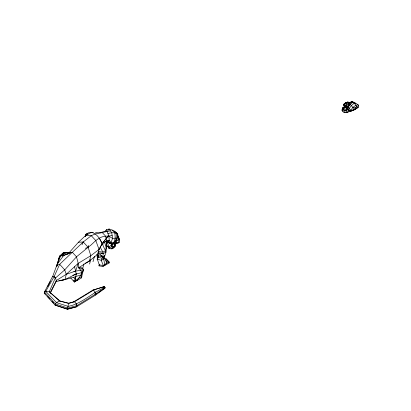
<?xml version="1.0" encoding="UTF-8"?>
<svg xmlns="http://www.w3.org/2000/svg" width="411" height="411" viewBox="0 0 411 411"><rect width="100%" height="100%" fill="white"/><g stroke="black" fill="none" stroke-linecap="round" stroke-linejoin="round"><path stroke-width="0.62" d="M98.989 265.886L99.303 264.884L97.32 259.171L98.26 257.25L98.286 256.038M117.567 237.178L116.149 243.086L118.974 242.69L118.861 237.99L118.363 236.649L117.685 236.731L119.38 239.341L118.974 242.69L116.96 243.271L116.149 243.086L115.229 243.708L113.611 247.103L111.237 248.819L109.305 248.64L107.6 246.21L109.305 248.64L111.643 246.816L112.08 244.191L114.088 242.993L116.96 238.01L118.101 237.152L117.716 234.198C115.912 231.09 112.265 230.088 109.085 229.019L106.392 229.708L105.791 231.08L99.467 232.862M97.058 259.31L98.27 257.26L98.316 256.012M349.597 102.858L348.297 103.546L346.797 105.226L343.786 109.516L345.096 110.677L347.223 109.562C348.245 106.742 350.08 104.117 352.643 102.488L354.123 102.282L358.032 104.718L358.515 105.761L358.238 107.374L354.981 109.511L350.758 111.283C348.8 110.076 346.663 108.581 345.949 106.29L344.439 105.812L343.545 104.887L343.802 104.296L345.384 102.863L347.901 102.005L348.996 102.74L349.72 103.906L349.427 105.529L348.302 105.406L347.1 106.927L344.146 112.696L342.08 110.6L342.039 109.48L342.882 107.533L345.091 106.357M354.118 109.665L353.188 110.266L349.961 111.042L348.692 110.641L348.744 109.999L347.1 106.927L346.406 102.796L347.161 102.406L348.996 102.74L352.453 101.707L354.046 102.324M349.037 103.156L348.996 102.74L346.406 102.796L343.802 104.296L343.74 105.052L345.04 106.372L342.969 108.607L342.08 110.6M58.732 259.726L59.503 256.099L63.443 252.575L68.56 252.899L63.443 252.575L62.066 255.873M99.241 264.602L99.025 265.866L102.986 266.462L103.264 265.485L101.26 260.333L102.627 256.988L103.336 253.577L102.909 252.113L105.483 250.715L106.172 247.33L106.357 248.27L106.238 245.331C106.444 249.323 106.357 253.808 103.891 257.142L103.695 258.976L104.692 264.34L104.291 265.727L107.06 263.004L109.3 262.09L105.879 258.401L104.754 258.853M75.049 281.622L75.177 280.482M75.305 279.341L76.251 273.993L74.555 266.713M115.085 243.348L114.859 246.836L112.552 248.732L111.237 248.819M358.515 105.761L354.313 108.036L352.9 107.482L350.264 104.337L349.818 103.104L351.415 101.892L354.215 103.233L355.967 105.195L356.419 106.896L354.981 109.511L352.284 110.605L350.845 110.066L349.062 108.345L348.302 105.406L350.788 102.108L352.453 101.707L351.795 102.056M62.975 255.621L63.443 252.575M112.126 230.062L114.89 232.806L115.208 238.303L113.832 242.608L112.506 243.79L108.843 242.773L109.239 240.409L108.905 236.212L107.163 231.532L105.791 231.08M349.427 105.529L349.771 103.505L349.514 102.55L352.453 101.707M116.452 239.094L115.378 242.516L114.561 243.574L112.08 244.191L109.069 247.134L109.305 248.64L108.946 247.648M85.467 236.371L86.135 234.075L88.714 232.729L93.251 232.415M52.531 276.87L57.191 264.191L60.787 255.719L64.81 252.601L66.654 254.635M56.733 266.318L57.191 264.191L63.72 255.472L68.868 253.063L72.336 252.267L83.233 241.987L91.263 235.703L95.347 233.89L110.4 230.848M55.336 277.944L54.165 276.536L52.649 276.31L44.465 291.959L44.224 293.141L55.053 305.106L67.502 309.293L76.641 306.781L95.609 295.052L104.42 288.62L105.149 287.664L104.415 286.852L103.351 286.847L92.691 290.207L73.667 301.833L68.632 303.21L59.436 300.934L49.253 291.764L45.749 291.332L44.465 291.959L55.346 303.935L67.836 308.111L76.991 305.573L95.984 293.85L105.149 287.664L104.415 287.628C91.838 292.956 81.846 303.724 68.211 306.38L56.487 302.624L45.749 291.332L54.165 276.536L59.677 264.294L72.336 252.267L76.482 256.808L78.229 263.353L78.568 267.761L80.823 270.243L81.65 272.657L81.054 274.99L76.682 280.703L77.484 279.126M50.245 293.29L56.112 281.602L56.358 280.487L55.351 277.872L49.253 291.764L60.186 301.15M63.181 253.767L62.451 256.089M70.589 277.8L74.365 282.008L75.629 276.49L81.054 274.99L83.228 270.685M57.191 264.191L59.677 264.294L64.722 269.909L66.258 274.301L65.056 279.485L58.773 280.775M85.616 236.284L86.135 234.075L88.011 234.162M85.616 236.34L85.878 235.287L91.545 232.292C99.786 234.614 101.923 244.031 105.483 250.715L105.971 252.143L103.336 253.577L98.142 252.75L97.931 255.596L98.26 257.25L102 258.19L103.891 257.142M106.896 242.094L106.177 244.982L109.069 247.134L107.245 242.079M56.836 266.385L58.84 258.473M82.811 268.085L83.854 264.026M81.553 277.173L83.561 269.39L82.441 268.157L78.568 267.761L89.418 261L97.751 254.168L99.041 249.456L102.175 243.672L108.098 236.114L102.169 243.661L99.051 249.467M80.828 275.339L81.846 276.464L81.445 278.016L74.365 282.008L73.667 280.081M56.821 266.194L59.503 256.099L63.72 255.472L72.336 252.267M84.959 263.436L89.418 261L90.826 255.678L88.149 247.309L83.233 241.987L78.439 242.228L68.128 253.854M89.572 264.037L90.759 259.577M88.637 245.495L88.149 247.309L76.487 256.813L64.722 269.909L55.418 278.042L54.165 276.536M93.004 261.725L94.458 256.341M106.634 241.93L106.942 240.836L105.396 235.909L102.385 232.708L100.048 232.832M76.338 304.839L76.559 304.058L74.535 301.777L73.667 301.833M106.244 245.583L107.261 242.007M102.986 266.462L109.013 263.061L109.3 262.09M94.967 294.343L95.609 295.052L95.984 293.85L95.583 292.355L93.574 290.135L93.333 290.916L92.691 290.207L103.68 286.816L104.558 288.178L104.42 288.62L103.048 289.365M95.342 293.135L95.583 292.355M103.207 287.289L103.351 286.847L104.415 286.852L104.271 287.299M103.351 286.847L103.587 287.104L103.68 286.816M104.415 287.628L104.42 288.62M85.118 236.726L85.781 234.686L87.363 233.859M78.439 242.228L85.878 235.287L91.263 235.703L95.809 240.579L99.041 249.456L90.826 255.678L78.229 263.353L75.655 271.065L66.258 274.301L56.358 280.487L50.214 292.668M342.882 111.52L343.673 109.578L342.969 108.607L342.882 107.533M105.689 231.347L106.392 229.708M81.995 244.781L83.233 241.987M116.149 243.086L116.534 242.233M63.299 255.776L64.81 252.601M45.395 290.896L44.224 293.141L45.195 294.04M47.733 286.405L50.363 281.36M344.87 103.331L343.802 104.296L345.04 106.372L344.433 105.601M345.61 102.94L343.545 104.887L344.233 105.026M344.942 103.695L345.384 102.863L344.788 103.706M62.302 255.981L62.919 254.954L62.01 255.734M112.552 248.732L113.04 247.931M98.039 254.64L97.176 255.909L97.32 259.171L101.26 260.333L103.695 258.976L103.885 257.204L107.06 263.004L103.264 265.485L99.303 264.884M116.051 242.588L115.229 243.708L113.379 243.841C110.487 246.877 111.463 247.52 114.859 246.836L115.568 245.727L114.9 243.934M74.365 282.008L76.246 279.47M345.759 105.771L345.322 106.362L345.399 107.209L347.223 109.562L348.692 110.641M76.682 280.703L78.29 278.566L81.846 276.464M107.163 231.532L109.085 229.019L111.725 232.688L112.568 238.406L111.078 242.418L109.526 242.983M354.313 108.036L352.284 110.605L358.238 107.374M119.041 239.731L119.38 239.341L118.861 237.99L117.685 236.731M348.302 105.406L348.297 103.546L348.996 102.74M342.538 108.329L344.207 106.829L344.613 107.173M106.172 243.574L109.239 240.409L111.078 242.418L113.832 242.608M345.338 106.403L343.2 108.483L343.786 109.516M66.258 274.301L78.229 263.353M347.917 111.987L347.09 112.732L345.805 112.373L344.146 112.696M115.162 241.159L116.262 240.173L116.092 239.67M67.959 253.864L68.868 253.063L66.335 254.635M98.887 292.242L102.01 290.084M112.146 235.539C107.785 236.546 103.372 235.462 99.364 238.185C94.062 240.748 91.062 246.811 85.272 248.326M93.574 290.135L74.535 301.777L68.694 303.395L59.436 300.934L56.487 302.624L55.346 303.935L55.053 305.106L67.445 309.093L76.641 306.781L76.991 305.573L76.559 304.058M106.942 240.836L102.164 243.677L106.942 240.836L109.239 240.409L108.334 240.913M346.987 102.55L347.901 102.005L348.656 102.771M104.189 288.589L105.011 288.106L104.769 287.839M119.38 239.341L116.647 240.944L116.498 240.548M96.642 254.789L97.751 254.168M104.872 255.745L102.627 256.988L97.931 255.596L97.875 254.332M98.27 257.26L98.142 256.027M106.172 247.345L104.579 242.249M98.434 252.585L98.142 252.75L102.627 256.988L100.531 254.789M351.934 110.348L350.614 111.062L348.497 109.526L351.282 105.668L354.215 103.233L355.803 103.248M343.802 104.296L345.322 106.362L346.406 102.796L349.915 103.803M348.297 103.546L348.574 103.402M343.545 104.887L343.868 104.718M106.202 262.079L108.442 261.165M105.904 260.923L107.584 260.24M105.612 259.773L106.732 259.32M72.814 275.298L76.251 273.993L81.65 272.657L83.561 269.39L80.823 270.243L73.852 271.471M74.478 274.63L76.251 273.993L65.056 279.485L56.112 281.602M75.855 276.69L62.354 280.271M88.262 261.355L89.418 261M103.587 287.104L104.415 286.852M107.939 233.607C111.16 232.462 114.808 232.158 117.716 234.198M358.032 104.718C354.765 105.247 351.652 107.959 350.614 111.062L350.758 111.283L353.424 109.84L353.188 110.266L351.503 110.405M114.392 231.152L116.467 233.592L116.96 238.01L112.568 238.406L108.905 236.212M350.727 102.452L349.514 102.55L349.72 103.906M118.974 242.69L117.644 242.947M95.527 232.58L98.902 232.821M78.326 267.802L82.441 268.157M98.476 251.532L102.92 252.128L100.217 247.273M100.787 253.073L103.346 253.587M112.506 243.79L111.17 243.446L110.004 243.646L107.441 241.802M346.226 112.439L347.09 112.732L349.961 111.042L345.805 112.373L347.223 109.562L344.999 110.729L343.673 109.578M103.058 244.473L102.169 243.661L99.364 238.185M108.473 241.76L108.843 242.773L107.43 241.411L110.004 243.646L112.08 244.191L111.576 246.636L113.534 246.898L114.71 246.425L114.499 245.362M47.743 296.747L49.865 299.002M51.992 301.253L53.687 303.061M108.658 262.68L109.013 263.061M104.322 287.916L104.558 288.178M94.54 292.247L95.984 293.85M73.759 277.456L75.537 279.429M347.901 102.005L348.549 102.981M116.308 232.385L117.15 233.864M107.98 241.057L108.843 242.773M97.659 256.978L97.176 255.909L97.613 257.116M117.705 236.181L118.101 237.152L117.716 234.851M117.654 235.955L118.101 237.152M68.632 303.21L67.445 309.093M344.033 104.897L344.13 105.216M104.199 256.007L104.451 257.147M118.363 236.649L118.769 238.498"/></g></svg>
